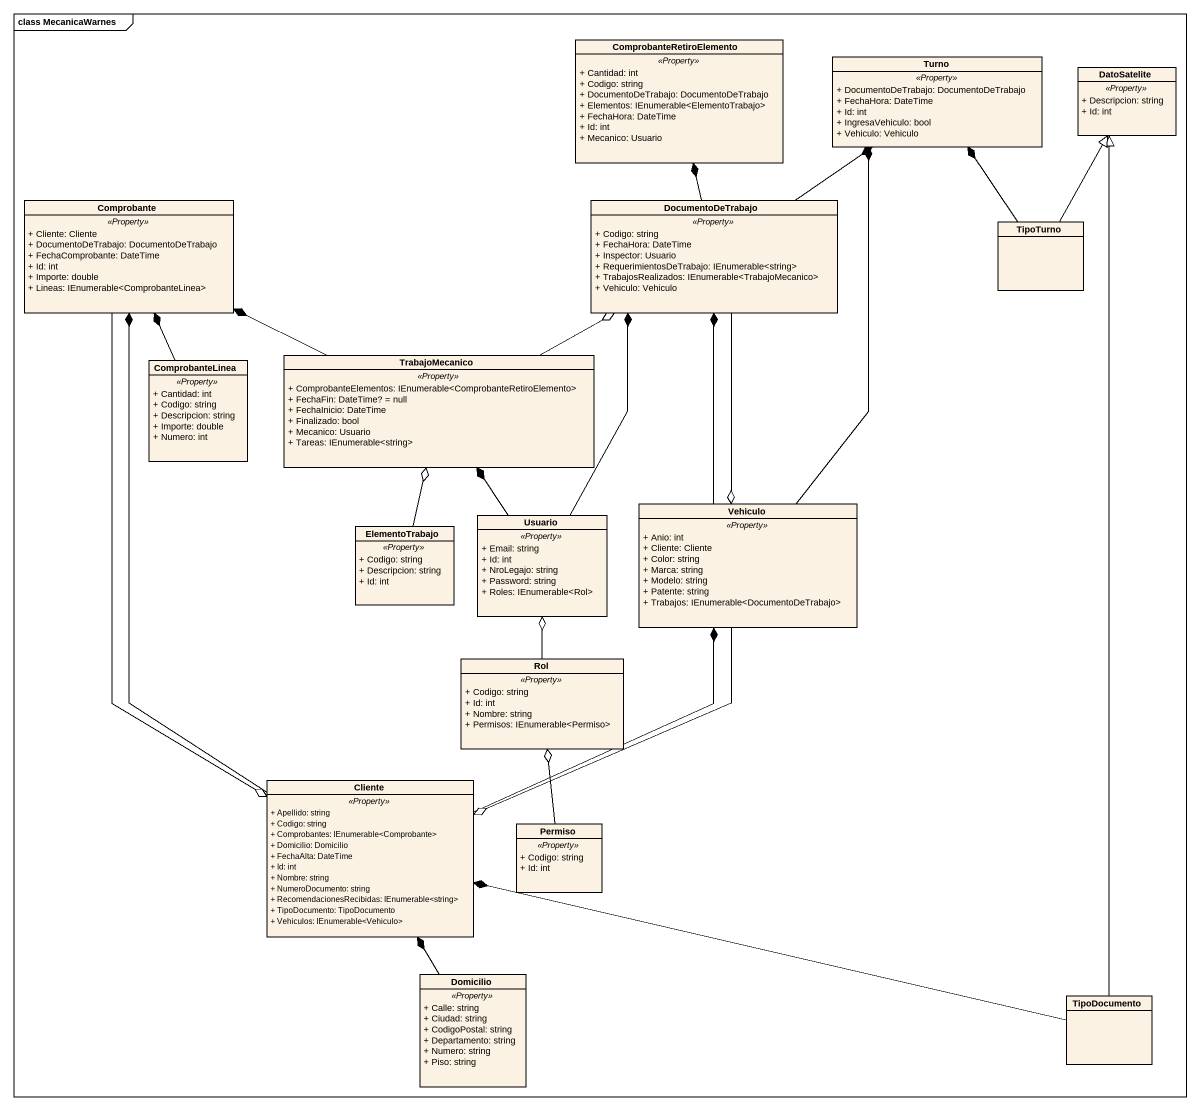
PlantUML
@startuml
mainframe class MecanicaWarnes
hide circle
hide empty members
skinparam classAttributeIconSize 0
class ComprobanteRetiroElemento {
  .. <<Property>> ..
  + Cantidad: int
  + Codigo: string
  + DocumentoDeTrabajo: DocumentoDeTrabajo
  + Elementos: IEnumerable<ElementoTrabajo>
  + FechaHora: DateTime
  + Id: int
  + Mecanico: Usuario
}
class Turno {
  .. <<Property>> ..
  + DocumentoDeTrabajo: DocumentoDeTrabajo
  + FechaHora: DateTime
  + Id: int
  + IngresaVehiculo: bool
  + Vehiculo: Vehiculo
}
class DatoSatelite {
  .. <<Property>> ..
  + Descripcion: string
  + Id: int
}
class Comprobante {
  .. <<Property>> ..
  + Cliente: Cliente
  + DocumentoDeTrabajo: DocumentoDeTrabajo
  + FechaComprobante: DateTime
  + Id: int
  + Importe: double
  + Lineas: IEnumerable<ComprobanteLinea>
}
class DocumentoDeTrabajo {
  .. <<Property>> ..
  + Codigo: string
  + FechaHora: DateTime
  + Inspector: Usuario
  + RequerimientosDeTrabajo: IEnumerable<string>
  + TrabajosRealizados: IEnumerable<TrabajoMecanico>
  + Vehiculo: Vehiculo
}
class TipoTurno
class ComprobanteLinea {
  .. <<Property>> ..
  + Cantidad: int
  + Codigo: string
  + Descripcion: string
  + Importe: double
  + Numero: int
}
class TrabajoMecanico {
  .. <<Property>> ..
  + ComprobanteElementos: IEnumerable<ComprobanteRetiroElemento>
  + FechaFin: DateTime? = null
  + FechaInicio: DateTime
  + Finalizado: bool
  + Mecanico: Usuario
  + Tareas: IEnumerable<string>
}
class ElementoTrabajo {
  .. <<Property>> ..
  + Codigo: string
  + Descripcion: string
  + Id: int
}
class Usuario {
  .. <<Property>> ..
  + Email: string
  + Id: int
  + NroLegajo: string
  + Password: string
  + Roles: IEnumerable<Rol>
}
class Vehiculo {
  .. <<Property>> ..
  + Anio: int
  + Cliente: Cliente
  + Color: string
  + Marca: string
  + Modelo: string
  + Patente: string
  + Trabajos: IEnumerable<DocumentoDeTrabajo>
}
class Rol {
  .. <<Property>> ..
  + Codigo: string
  + Id: int
  + Nombre: string
  + Permisos: IEnumerable<Permiso>
}
class Cliente {
  .. <<Property>> ..
  + Apellido: string
  + Codigo: string
  + Comprobantes: IEnumerable<Comprobante>
  + Domicilio: Domicilio
  + FechaAlta: DateTime
  + Id: int
  + Nombre: string
  + NumeroDocumento: string
  + RecomendacionesRecibidas: IEnumerable<string>
  + TipoDocumento: TipoDocumento
  + Vehiculos: IEnumerable<Vehiculo>
}
class Permiso {
  .. <<Property>> ..
  + Codigo: string
  + Id: int
}
class Domicilio {
  .. <<Property>> ..
  + Calle: string
  + Ciudad: string
  + CodigoPostal: string
  + Departamento: string
  + Numero: string
  + Piso: string
}
class TipoDocumento
Comprobante --o Cliente
DocumentoDeTrabajo -up-* ComprobanteRetiroElemento
DocumentoDeTrabajo -up-* Turno
DocumentoDeTrabajo --o Vehiculo
TipoTurno -up-* Turno
TipoTurno -up-|> DatoSatelite
ComprobanteLinea -up-* Comprobante
TrabajoMecanico -left-* Comprobante
TrabajoMecanico -right-o DocumentoDeTrabajo
ElementoTrabajo -up-o TrabajoMecanico
Usuario -up-* DocumentoDeTrabajo
Usuario -up-* TrabajoMecanico
Vehiculo -up-* Turno
Vehiculo -up-* DocumentoDeTrabajo
Vehiculo --o Cliente
Rol -up-o Usuario
Cliente -up-* Comprobante
Cliente -up-* Vehiculo
Permiso -up-o Rol
Domicilio -up-* Cliente
TipoDocumento -up-|> DatoSatelite
TipoDocumento -left-* Cliente
@enduml
